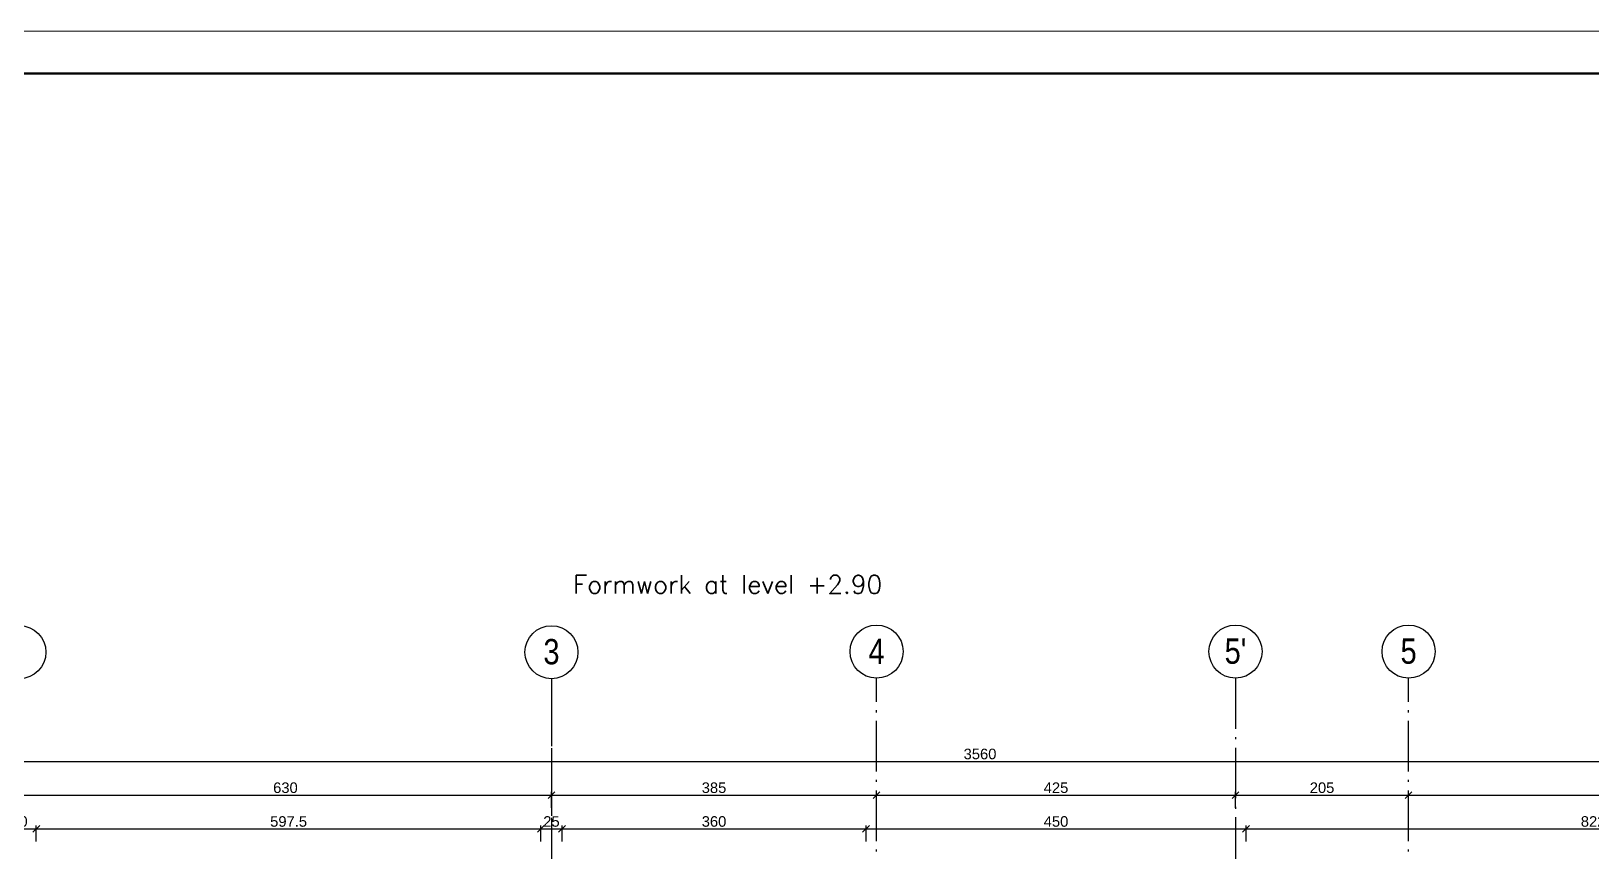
# Model space of a CAD drawing. Header units: millimetres. Extents: x -554 to 5391, y -796 to 3409.
# Drawn here: x 964 to 2812, y 2436 to 3409 of the extents above; entities that cross this region are included whole.
import ezdxf

# ---------------------------------------------------------------- set-up
doc = ezdxf.new("R2010")
doc.units = ezdxf.units.MM
doc.linetypes.add('DASHDOT', pattern=[82.5, 60, -10, 2.5, -10])
doc.linetypes.add('Solid Line copy-002', pattern=[82.5, 60, -10, 2.5, -10])
for name, color, linetype, lineweight in [('!Dimension', 70, 'Continuous', 25), ('Osi', 70, 'DASHDOT', 25), ('SHEET', 7, 'Continuous', 35)]:
    doc.layers.add(name, color=color, linetype=linetype, lineweight=lineweight)
doc.layers.add('A-COL', color=7, linetype='Continuous')
doc.layers.add('text', color=7, linetype='Continuous')
doc.styles.add('GENERATED_STYLE_2', font='ARIALN.TTF')
doc.styles.add('SIMPLEX', font='SIMPLEX')
doc.styles.get("Standard").update_dxf_attribs({"font": 'arial.ttf'})
doc.dimstyles.new('RC_PLAN', dxfattribs={"dimtxt": 12.5, "dimasz": 8, "dimexe": 4, "dimexo": 0, "dimgap": 2.5, "dimtad": 1, "dimdec": 1, "dimdsep": 46, "dimtxsty": 'Standard', "dimblk": 'OBLIQUE', "dimcen": 2.5, "dimclrd": 3, "dimclre": 3, "dimclrt": 7, "dimazin": 3, "dimtfac": 1, "dimtmove": 2, "dimatfit": 3})

# ---------------------------------------------------------------- blocks, each defined once
blk = doc.blocks.new('_Oblique')
at = {"color": 0, "linetype": 'ByBlock', "lineweight": -2}
blk.add_line((-0.5, -0.5), (0.5, 0.5), dxfattribs=at)

msp = doc.modelspace()

# ---------------------------------------------------------------- linework, layer by layer
at = {"layer": 'Osi', "linetype": 'Solid Line copy-002', "lineweight": 25}
for p, q in [((1580.42, 2641.16), (1580.42, 221.26)), ((1965.41, 221.26), (1965.41, 2641.85)), ((2390.41, 2641.85), (2390.41, 1540.64)), ((2595.41, 221.26), (2595.41, 2641.85)), ((1580.42, 2621.16), (1580.42, 1668.6))]:
    msp.add_line(p, q, dxfattribs=at)
at = {"layer": 'Osi', "color": 2, "linetype": 'Continuous', "lineweight": 30}
for centre in [(950.42, 2672.57), (1580.42, 2672.57), (1965.41, 2673.26), (2390.41, 2673.25), (2595.41, 2673.26)]:
    msp.add_circle(centre, 31.41, dxfattribs=at)
at = {"layer": 'SHEET', "color": 7, "lineweight": 13}
msp.add_lwpolyline([(-553.78, -796.45), (5391.22, -796.45), (5391.22, 3408.55), (-553.78, 3408.55)], close=True, dxfattribs=at)
at = {"layer": 'SHEET', "color": 7, "lineweight": 50}
msp.add_lwpolyline([(-453.78, -746.45), (5341.22, -746.45), (5341.22, 3358.55), (-453.78, 3358.55)], close=True, dxfattribs=at)

# ---------------------------------------------------------------- texts
at = {"layer": 'A-COL', "color": 9, "linetype": 'Continuous', "lineweight": 60, "style": 'SIMPLEX'}
msp.add_text('Formwork at level +2.90', height=21.6826, dxfattribs=at).set_placement((1606.01, 2741.99))
at = {"layer": 'text', "color": 2, "linetype": 'Continuous', "lineweight": 5, "char_height": 30, "attachment_point": 5, "style": 'GENERATED_STYLE_2'}
for s, insert in [('3', (1580.42, 2672.96)), ('4', (1965.41, 2673.65)), ("5'", (2390.41, 2673.65)), ('5', (2595.41, 2673.65))]:
    msp.add_mtext(s, dxfattribs=dict(at, insert=insert))

# ---------------------------------------------------------------- dimensions: what is measured, and where the dimension line sits
at = {"layer": '!Dimension'}
for base, p1, p2, location in [((307.9, 2543.1), (307.9, 2528.1), (3867.9, 2528.1), (2087.9, 2551.85)), ((950.4, 2503.1), (950.4, 2488.1), (1580.4, 2488.1), (1265.4, 2511.85)), ((1580.4, 2503.1), (1580.4, 2488.1), (1965.4, 2488.1), (1772.9, 2511.85)), ((1965.4, 2503.1), (1965.4, 2488.1), (2390.4, 2488.1), (2177.9, 2511.85)), ((2390.4, 2503.1), (2390.4, 2488.1), (2595.4, 2488.1), (2492.9, 2511.85)), ((2595.4, 2503.1), (2595.4, 2488.1), (3225.4, 2488.1), (2910.4, 2511.85)), ((930.4, 2463.1), (930.4, 2448.1), (970.4, 2448.1), (950.4, 2471.85)), ((970.4, 2463.1), (970.4, 2448.1), (1567.9, 2448.1), (1269.15, 2471.85)), ((1567.9, 2463.1), (1567.9, 2448.1), (1592.9, 2448.1), (1580.4, 2471.85)), ((1592.9, 2463.1), (1592.9, 2448.1), (1952.9, 2448.1), (1772.9, 2471.85)), ((1952.9, 2463.1), (1952.9, 2448.1), (2402.9, 2448.1), (2177.9, 2471.85)), ((2402.9, 2463.1), (2402.9, 2448.1), (3224.9, 2448.1), (2813.9, 2471.85))]:
    msp.add_linear_dim(base=base, p1=p1, p2=p2, location=location, dimstyle='RC_PLAN', override={"dimtmove": 2}, dxfattribs=at).render()

doc.saveas('drawing.dxf')
